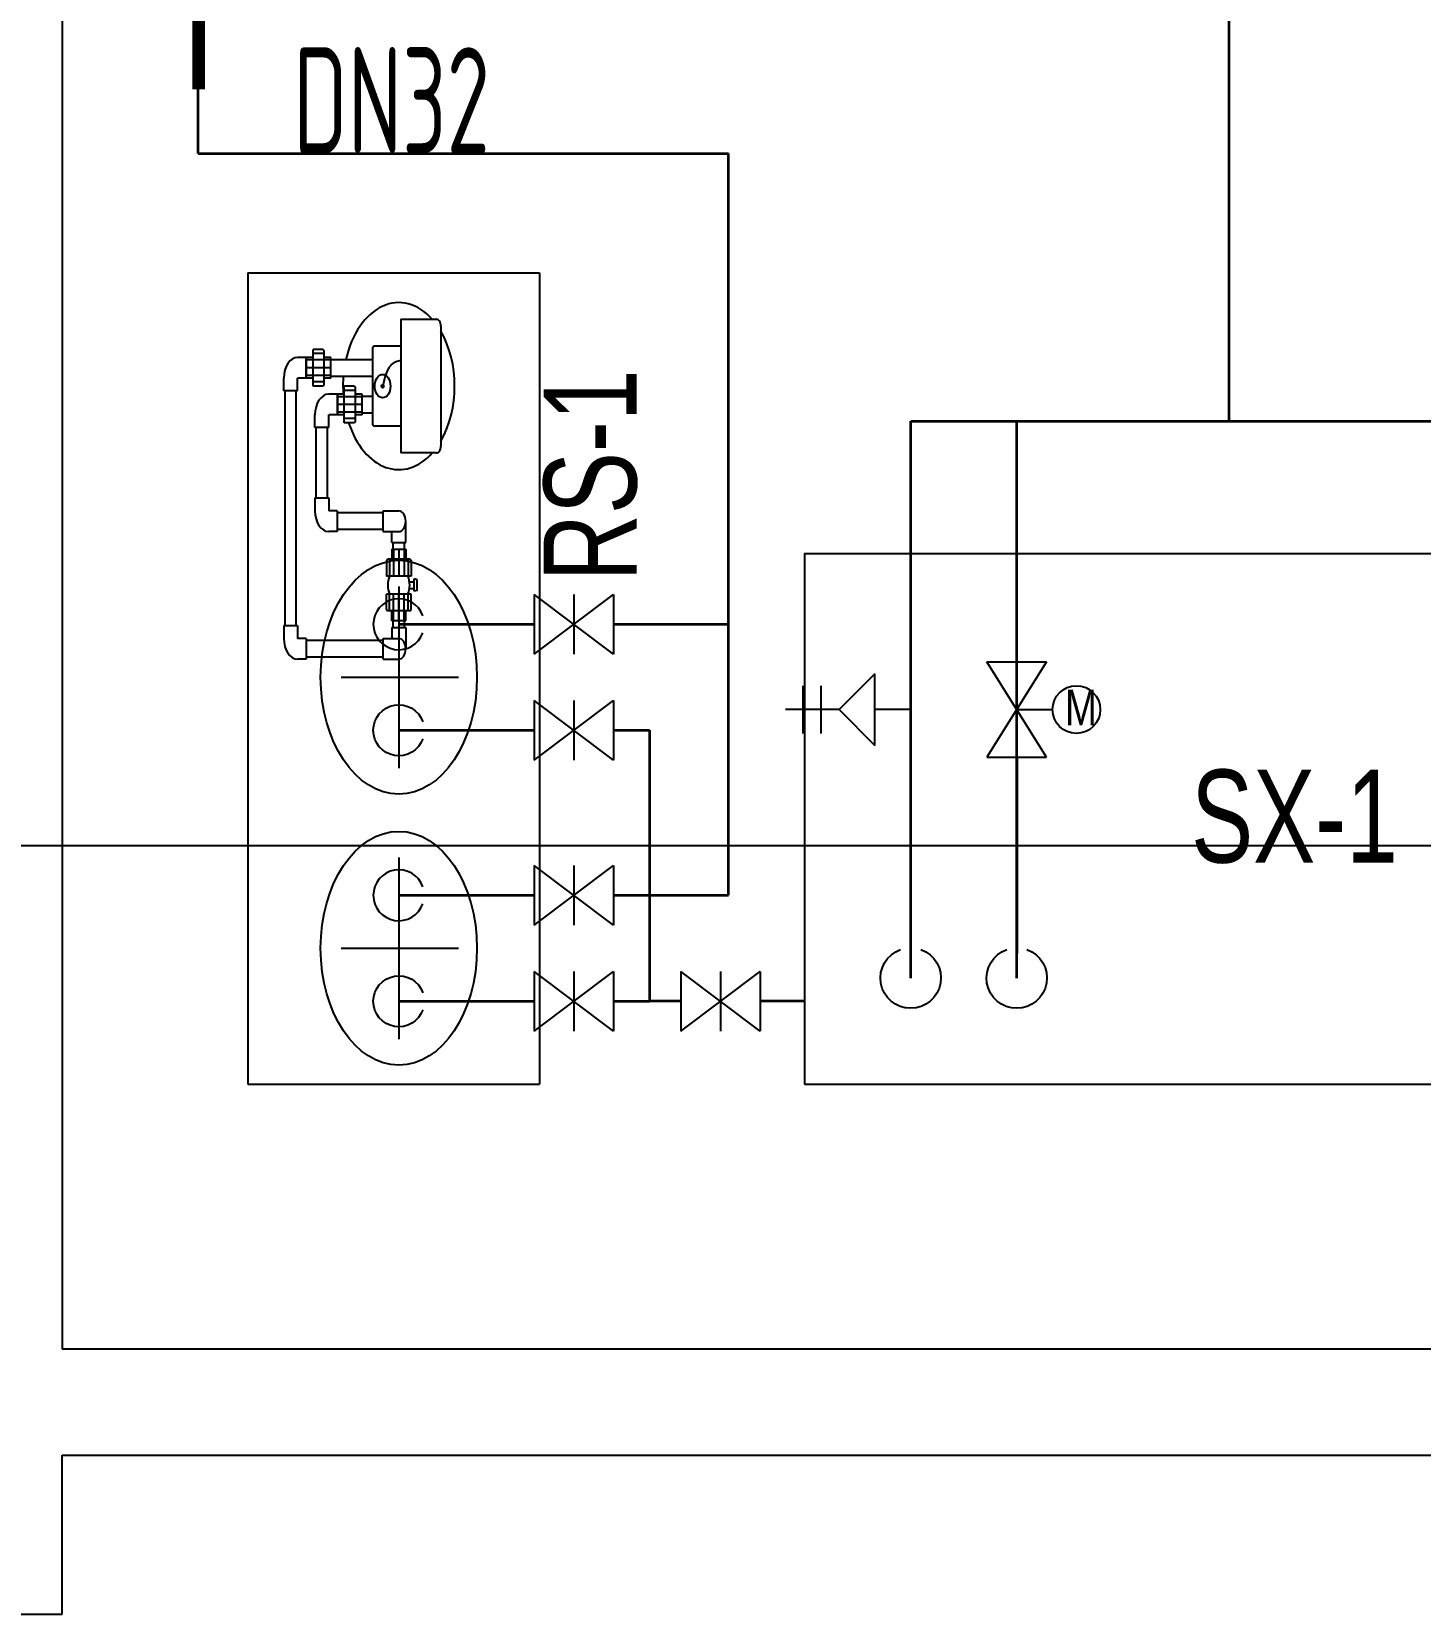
# Model space of a CAD drawing. Extents: x -253824 to 107923, y -224968 to 180578.
# Drawn here: x -201349 to -198730, y -40422 to -37437 of the extents above; entities that cross this region are included whole.
import ezdxf

# ---------------------------------------------------------------- set-up
doc = ezdxf.new("R2010")
doc.units = 0
doc.header["$LTSCALE"] = 1000
doc.header["$MEASUREMENT"] = 0
doc.linetypes.add('ACAD_ISO04W100', pattern=[30, 24, -3, 0, -3])
doc.linetypes.add('HIDDEN', pattern=[0.375, 0.25, -0.125])
doc.layers.get('0').update_dxf_attribs({"linetype": 'CONTINUOUS'})
doc.layers.add('00AC-空调设备-131', color=131, linetype='CONTINUOUS', lineweight=18)
for name, color, linetype in [('A_STR-砌块墙', 121, 'CONTINUOUS'), ('AC_KTSG', 5, 'HIDDEN'), ('ACS_COM_BZ', 3, 'CONTINUOUS'), ('ACS_KT_FM', 3, 'CONTINUOUS'), ('ACS_KT_FM_E', 3, 'CONTINUOUS'), ('DOTE', 1, 'CONTINUOUS'), ('改造', 7, 'CONTINUOUS')]:
    doc.layers.add(name, color=color, linetype=linetype)
doc.styles.add('HZF', font='ros.shx', dxfattribs={"width": 0.75, "bigfont": 'jd.shx'})
doc.styles.get("Standard").update_dxf_attribs({"font": 'ros.shx', "width": 0.75, "bigfont": 'jd.shx'})
doc.styles.add('等高', font='ros1.shx', dxfattribs={"width": 0.7, "bigfont": 'jd.shx'})

# ---------------------------------------------------------------- blocks, each defined once
blk = doc.blocks.new('A$C1A1A00B8')
at = {"layer": '00AC-空调设备-131', "color": 8, "lineweight": -3}
for p, q in [((300, 914.4), (300, 0)), ((2000, 914.4), (300, 914.4)), ((2000, 914.4), (2000, 0)), ((2000, 0), (300, 0))]:
    blk.add_line(p, q, dxfattribs=at)
at = {"layer": '00AC-空调设备-131', "lineweight": -3}
for p, q in [((1261, 801.6, 0), (1233.7, 801.6, 0)), ((1261, 801.6, 0), (1261, 758.2, 0)), ((1261, 797.4, 0), (1752.7, 797.4, 0)), ((1752.7, 758.2, 0), (1752.7, 801.6, 0)), ((1752.7, 801.6, 0), (1779.3, 801.6, 0)), ((1190.3, 731.6, 0), (1190.3, 758.2, 0)), ((1233.7, 731.6, 0), (1190.3, 731.6, 0)), ((1194.5, 490.1, 0), (1194.5, 731.6, 0)), ((1229.5, 490.1, 0), (1229.5, 731.6, 0)), ((1233.7, 731.6, 0), (1233.7, 758.2, 0)), ((1261, 758.2, 0), (1233.7, 758.2, 0)), ((1261, 762.4, 0), (1752.7, 762.4, 0)), ((1752.7, 758.2, 0), (1779.3, 758.2, 0)), ((1779.3, 730.9, 0), (1779.3, 758.2, 0)), ((1779.3, 709.9, 0), (1779.3, 730.9, 0)), ((1779.3, 730.9, 0), (1822.7, 730.9, 0)), ((1822.7, 730.9, 0), (1779.3, 730.9, 0)), ((1784.6, 653.9, 0), (1784.6, 730.9, 0)), ((1801, 653.9, 0), (1801, 730.9, 0)), ((1817.4, 653.9, 0), (1817.4, 730.9, 0)), ((1822.7, 730.9, 0), (1822.7, 758.2, 0)), ((1822.7, 709.9, 0), (1822.7, 730.9, 0)), ((1528.4, 703.9, 0), (1501.1, 703.9, 0)), ((1528.4, 703.9, 0), (1528.4, 660.5, 0)), ((1528.4, 699.7, 0), (1675.7, 699.7, 0)), ((1675.7, 660.5, 0), (1675.7, 703.9, 0)), ((1675.7, 703.9, 0), (1702.3, 703.9, 0)), ((1762.5, 677.7, 0), (1762.5, 709.9, 0)), ((1762.5, 709.9, 0), (1839.5, 709.9, 0)), ((1771.4, 674.9, 0), (1771.4, 709.9, 0)), ((1830.6, 674.9, 0), (1830.6, 709.9, 0)), ((1839.5, 677.7, 0), (1839.5, 709.9, 0)), ((1528.4, 664.7, 0), (1675.7, 664.7, 0)), ((1765.3, 674.9, 0), (1762.5, 677.7, 0)), ((1765.3, 674.9, 0), (1836.7, 674.9, 0)), ((1779.3, 653.9, 0), (1779.3, 674.9, 0)), ((1822.7, 653.9, 0), (1822.7, 674.9, 0)), ((1839.5, 677.7, 0), (1836.7, 674.9, 0)), ((1457.7, 633.9, 0), (1457.7, 660.5, 0)), ((1501.1, 633.9, 0), (1457.7, 633.9, 0)), ((1461.9, 490.1, 0), (1461.9, 633.9, 0)), ((1496.9, 490.1, 0), (1496.9, 633.9, 0)), ((1528.4, 660.5, 0), (1501.1, 660.5, 0)), ((1501.1, 633.9, 0), (1501.1, 660.5, 0)), ((1675.7, 660.5, 0), (1702.3, 660.5, 0)), ((1702.3, 633.2, 0), (1702.3, 660.5, 0)), ((1702.3, 612.2, 0), (1702.3, 633.2, 0)), ((1702.3, 633.2, 0), (1745.7, 633.2, 0)), ((1745.7, 633.2, 0), (1702.3, 633.2, 0)), ((1707.6, 556.2, 0), (1707.6, 633.2, 0)), ((1724, 556.2, 0), (1724, 633.2, 0)), ((1740.4, 556.2, 0), (1740.4, 633.2, 0)), ((1745.7, 633.2, 0), (1745.7, 660.5, 0)), ((1745.7, 612.2, 0), (1745.7, 633.2, 0)), ((1779.3, 653.9, 0), (1822.7, 653.9, 0)), ((1783.5, 653.9, 0), (1783.5, 523.6, 0)), ((1818.5, 653.9, 0), (1818.5, 523.6, 0)), ((1685.5, 612.2, 0), (1762.5, 612.2, 0)), ((1685.5, 580, 0), (1685.5, 612.2, 0)), ((1694.4, 577.2, 0), (1694.4, 612.2, 0)), ((1753.6, 577.2, 0), (1753.6, 612.2, 0)), ((1762.5, 580, 0), (1762.5, 612.2, 0)), ((1688.3, 577.2, 0), (1685.5, 580, 0)), ((1688.3, 577.2, 0), (1759.7, 577.2, 0)), ((1702.3, 556.2, 0), (1702.3, 577.2, 0)), ((1745.7, 556.2, 0), (1745.7, 577.2, 0)), ((1762.5, 580, 0), (1759.7, 577.2, 0)), ((1702.3, 556.2, 0), (1745.7, 556.2, 0)), ((1706.5, 556.2, 0), (1706.5, 523.6, 0)), ((1741.5, 556.2, 0), (1741.5, 523.6, 0)), ((1678.5, 435.2, 0), (1678.5, 516.6, 0)), ((1839.5, 523.6, 0), (1685.5, 523.6, 0)), ((1846.5, 435.2, 0), (1846.5, 516.6, 0)), ((1190.3, 490.1, 0), (1233.7, 490.1, 0)), ((1190.3, 490.1, 0), (1190.3, 441.1, 0)), ((1233.7, 490.1, 0), (1233.7, 441.1, 0)), ((1294.6, 479.6, 0), (1291.8, 476.8, 0)), ((1291.8, 405.4, 0), (1291.8, 476.8, 0)), ((1291.8, 470.7, 0), (1326.8, 470.7, 0)), ((1294.6, 479.6, 0), (1326.8, 479.6, 0)), ((1326.8, 402.6, 0), (1326.8, 479.6, 0)), ((1396.8, 479.6, 0), (1364.6, 479.6, 0)), ((1364.6, 402.6, 0), (1364.6, 479.6, 0)), ((1399.6, 470.7, 0), (1364.6, 470.7, 0)), ((1396.8, 479.6, 0), (1399.6, 476.8, 0)), ((1399.6, 405.4, 0), (1399.6, 476.8, 0)), ((1457.7, 490.1, 0), (1501.1, 490.1, 0)), ((1457.7, 490.1, 0), (1457.7, 441.1, 0)), ((1501.1, 490.1, 0), (1501.1, 441.1, 0)), ((1256.8, 462.8, 0), (1233.7, 462.8, 0)), ((1256.8, 462.8, 0), (1256.8, 419.4, 0)), ((1256.8, 458.6, 0), (1270.8, 458.6, 0)), ((1270.8, 462.8, 0), (1291.8, 462.8, 0)), ((1270.8, 419.4, 0), (1270.8, 462.8, 0)), ((1270.8, 457.5, 0), (1326.8, 457.5, 0)), ((1270.8, 441.1, 0), (1326.8, 441.1, 0)), ((1420.6, 457.5, 0), (1364.6, 457.5, 0)), ((1420.6, 441.1, 0), (1364.6, 441.1, 0)), ((1420.6, 462.8, 0), (1399.6, 462.8, 0)), ((1420.6, 462.8, 0), (1420.6, 419.4, 0)), ((1420.6, 458.6, 0), (1434.6, 458.6, 0)), ((1434.6, 462.8, 0), (1457.7, 462.8, 0)), ((1434.6, 462.8, 0), (1434.6, 419.4, 0)), ((1902.5, 435.2, 0), (1622.5, 435.2, 0)), ((1256.8, 419.4, 0), (1212, 419.4, 0)), ((1256.8, 423.6, 0), (1270.8, 423.6, 0)), ((1270.8, 424.7, 0), (1326.8, 424.7, 0)), ((1270.8, 419.4, 0), (1291.8, 419.4, 0)), ((1291.8, 411.5, 0), (1326.8, 411.5, 0)), ((1291.8, 405.4, 0), (1294.6, 402.6, 0)), ((1294.6, 402.6, 0), (1326.8, 402.6, 0)), ((1338.7, 407.4, 0), (1338.7, 392.6, 0)), ((1352.7, 407.4, 0), (1352.7, 392.6, 0)), ((1420.6, 424.7, 0), (1364.6, 424.7, 0)), ((1399.6, 411.5, 0), (1364.6, 411.5, 0)), ((1396.8, 402.6, 0), (1364.6, 402.6, 0)), ((1399.6, 405.4, 0), (1396.8, 402.6, 0)), ((1420.6, 419.4, 0), (1399.6, 419.4, 0)), ((1420.6, 423.6, 0), (1434.6, 423.6, 0)), ((1434.6, 419.4, 0), (1479.4, 419.4, 0)), ((1334.6, 383.8, 0), (1332.6, 392.6, 0)), ((1332.6, 392.6, 0), (1358.9, 392.6, 0)), ((1334.6, 383.8, 0), (1356.9, 383.8, 0)), ((1356.9, 383.8, 0), (1358.9, 392.6, 0))]:
    blk.add_line(p, q, dxfattribs=at)
at = {"layer": '00AC-空调设备-131', "linetype": 'ACAD_ISO04W100', "lineweight": -3, "ltscale": 3}
for p, q in [((584.6, 622.2, 0), (584.6, 253.6, 0)), ((1152.5, 622.2, 0), (1152.5, 253.6, 0)), ((775, 441.1, 0), (394.2, 441.1, 0)), ((1342.9, 441.1, 0), (962.1, 441.1, 0))]:
    blk.add_line(p, q, dxfattribs=at)
at = {"layer": '00AC-空调设备-131', "lineweight": -3, "elevation": 0}
blk.add_lwpolyline([(1902.5, 435.2), (1902.5, 323.2, -0.414214), (1888.5, 309.2), (1636.5, 309.2, -0.414214), (1622.5, 323.2), (1622.5, 435.2)], format="xyb", dxfattribs=at)
at = {"layer": '00AC-空调设备-131', "lineweight": -3}
for centre, radius in [((584.6, 441.1, 0), 245), ((1152.5, 441.1, 0), 245), ((1762.5, 491.8, 0), 24.6), ((1762.5, 491.8, 0), 3.24)]:
    blk.add_circle(centre, radius, dxfattribs=at)
for centre, radius, start, end in [((1233.7, 758.2, 0), 43.4, 90, 180), ((1779.3, 758.2, 0), 43.4, 0, 90), ((1501.1, 660.5, 0), 43.4, 90, 180), ((1702.3, 660.5, 0), 43.4, 0, 90), ((1762.5, 441.1, 0), 175, 116.1039, 216.8699), ((1762.5, 441.1, 0), 175, 83.1079, 95.5089), ((1762.5, 441.1, 0), 175, 323.1301, 71.3371), ((1685.5, 516.6, 0), 7, 90, 180), ((1839.5, 516.6, 0), 7, 0, 90), ((1345.7, 441.1, 0), 34.4, 56.6676, 123.3324), ((1212, 441.1, 0), 21.7, 180, 0), ((1479.4, 441.1, 0), 21.7, 180, 0), ((1345.7, 441.1, 0), 34.4, 236.6676, 303.3324), ((1762.5, 441.1, 0), 175, 228.9216, 311.0784)]:
    blk.add_arc(centre, radius, start, end, dxfattribs=at)
blk.add_open_spline([(1816.4, 435.2, 0), (1815.1, 446.3, 0), (1807.8, 475.6, 0), (1779.6, 485.7, 0), (1762.5, 491.8, 0)], degree=3, knots=[3.239693, 3.239693, 3.239693, 3.239693, 26.74775, 62.73993, 62.73993, 62.73993, 62.73993], dxfattribs=at)
blk = doc.blocks.new('14')
at = {"layer": 'A_STR-砌块墙'}
for p, q in [((3250, -1350), (3250, -7850)), ((11099.9, -7850), (3250, -7850)), ((3250, -8350), (3250, -8050)), ((3250, -8050), (11099.9, -8050)), ((3050, -8350), (3250, -8350))]:
    blk.add_line(p, q, dxfattribs=at)
at = {"layer": 'DOTE'}
blk.add_line((-953.6, -6900), (13679.5, -6900), dxfattribs=at)
blk = doc.blocks.new('H-PICPNT-66')
blk.add_arc((0, 0), 1.425, 199.47122, 160.52878)
blk = doc.blocks.new('jzf')
for p, q in [((-1.5, 1.125), (1.5, -1.125)), ((1.5, 1.125), (-1.5, -1.125)), ((-1.5, -1.125), (-1.5, 1.125)), ((1.5, -1.125), (1.5, 1.125))]:
    blk.add_line(p, q)
blk = doc.blocks.new('dcf1')
for p, q in [((0, 0), (0, 1.125)), ((-1.5, -0.938), (-1.5, 0.938)), ((-1.5, 0.938), (1.5, -0.938)), ((1.5, 0.938), (-1.5, -0.938)), ((1.5, -0.938), (1.5, 0.938))]:
    blk.add_line(p, q)
blk.add_circle((0, 1.875), 0.75)
at = {"width": 0.8}
blk.add_text('M', height=1.125, rotation=90, dxfattribs=at).set_placement((0.497, 1.516))
blk = doc.blocks.new('aqf1')
for p, q in [((0, 2.25), (0, 3.9375)), ((-0.75, 3.375), (0.75, 3.375)), ((-0.75, 2.8125), (0.75, 2.8125)), ((0, 2.25), (-1.125, 1.125)), ((1.125, 1.125), (0, 2.25)), ((-1.125, 1.125), (1.125, 1.125)), ((0, 0), (0, 1.125))]:
    blk.add_line(p, q)

msp = doc.modelspace()

# ---------------------------------------------------------------- linework, layer by layer
at = {"layer": 'AC_KTSG', "linetype": 'Continuous', "lineweight": 35}
for p, q in [((-199091.1, -37021.7), (-199091.1, -38171.7, 0)), ((-201034.4, -37666.6, 0), (-201034.4, -37546, 0)), ((-201034.4, -37666.6, 0), (-200034.4, -37666.6, 0)), ((-200034.4, -39065.6, 0), (-200034.4, -37666.6, 0)), ((-199690.9, -39221.7, 0), (-199690.9, -38171.7, 0)), ((-199690.9, -38171.7, 0), (-196540.9, -38171.7)), ((-199490.9, -39221.7, 0), (-199490.9, -38171.7, 0)), ((-200656.3, -38554.5, 0), (-200401.2, -38554.5, 0)), ((-200251.2, -38554.5, 0), (-200034.4, -38554.5, 0)), ((-200656.3, -38754.5, 0), (-200401.2, -38754.5, 0)), ((-200251.2, -38754.5, 0), (-200183.8, -38754.5, 0)), ((-200183.8, -38754.5, 0), (-200183.8, -39265.6, 0)), ((-199490.9, -38805.4, 0), (-199490.9, -39175.5, 0)), ((-200656.3, -39065.6, 0), (-200401.2, -39065.6, 0)), ((-200251.2, -39065.6, 0), (-200034.4, -39065.6, 0)), ((-200656.3, -39265.6, 0), (-200401.2, -39265.6, 0)), ((-200251.2, -39265.6, 0), (-200183.8, -39265.6, 0)), ((-200124.7, -39265.6, 0), (-200183.8, -39265.6, 0)), ((-199890.9, -39265.6, 0), (-199974.7, -39265.6, 0))]:
    msp.add_line(p, q, dxfattribs=at)
at = {"layer": 'AC_KTSG', "linetype": 'Continuous', "const_width": 24}
msp.add_lwpolyline([(-201033.8, -37266.5), (-201033.8, -37546)], dxfattribs=at)
at = {"layer": 'ACS_COM_BZ'}
msp.add_lwpolyline([(-199890.9, -39421.7), (-197890.9, -39421.7), (-197890.9, -38421.7), (-199890.9, -38421.7)], close=True, dxfattribs=at)
at = {"layer": 'ACS_KT_FM'}
for p, q in [((-200326.2, -38498.2, 0), (-200326.2, -38610.7, 0)), ((-200326.2, -38698.2, 0), (-200326.2, -38810.7, 0)), ((-200326.2, -39009.4, 0), (-200326.2, -39121.9, 0)), ((-200326.2, -39209.4, 0), (-200326.2, -39321.9, 0)), ((-200049.7, -39209.4, 0), (-200049.7, -39321.9, 0))]:
    msp.add_line(p, q, dxfattribs=at)

# ---------------------------------------------------------------- block references
at = {"layer": '00AC-空调设备-131', "xscale": 0.9, "yscale": 0.60175, "zscale": 0.776471, "rotation": 90}
msp.add_blockref('A$C1A1A00B8', (-200390.9, -39691.7), dxfattribs=at)
at = {"layer": 'ACS_COM_BZ'}
msp.add_blockref('14', (-204541.1, -32071.7), dxfattribs=at)
at = {"layer": 'ACS_KT_FM'}
for name, p, xscale, yscale, zscale, rotation in [('H-PICPNT-66', (-200656.3, -38554.5, 0), 33.75, 33.75, 0.5625, 180), ('jzf', (-200326.2, -38554.5, 0), 50, 50, 1.5, 180), ('aqf1', (-199690.9, -38715.4, 0), 60, 60, 1.2, 90), ('jzf', (-200326.2, -38754.5, 0), 50, 50, 1.5, 180), ('jzf', (-200326.2, -39065.6, 0), 50, 50, 1.5, 180), ('H-PICPNT-66', (-200656.3, -39065.6, 0), 33.75, 33.75, 0.5625, 180), ('H-PICPNT-66', (-199690.9, -39221.7, 0), -40, 40, 0.8, 90), ('H-PICPNT-66', (-199490.9, -39221.7, 0), -40, 40, 0.8, 90), ('jzf', (-200326.2, -39265.6, 0), 50, 50, 1.5, 180), ('jzf', (-200049.7, -39265.6, 0), -50, 50, 1.5, 180)]:
    msp.add_blockref(name, p, dxfattribs=dict(at, xscale=xscale, yscale=yscale, zscale=zscale, rotation=rotation))
at = {"layer": 'ACS_KT_FM', "xscale": -33.75, "yscale": 33.75, "zscale": 0.5625}
for p in [(-200656.3, -38754.5, 0), (-200656.3, -39265.6, 0)]:
    msp.add_blockref('H-PICPNT-66', p, dxfattribs=at)
at = {"layer": 'ACS_KT_FM_E', "xscale": 60, "yscale": 60, "zscale": 1.2, "rotation": 270}
msp.add_blockref('dcf1', (-199490.9, -38715.4, 0), dxfattribs=at)

# ---------------------------------------------------------------- texts
at = {"layer": 'ACS_COM_BZ', "style": '等高', "width": 0.7}
msp.add_text('DN32', height=200, rotation=360, dxfattribs=at).set_placement((-200855.3, -37666.6, 0))
at = {"layer": '改造', "color": 6, "style": 'HZF', "width": 0.75}
msp.add_text('RS-1', height=175, rotation=90, dxfattribs=at).set_placement((-200208, -38473.6))
msp.add_text('SX-1', height=175, dxfattribs=at).set_placement((-199162.1, -39003.9))

doc.saveas('drawing.dxf')
